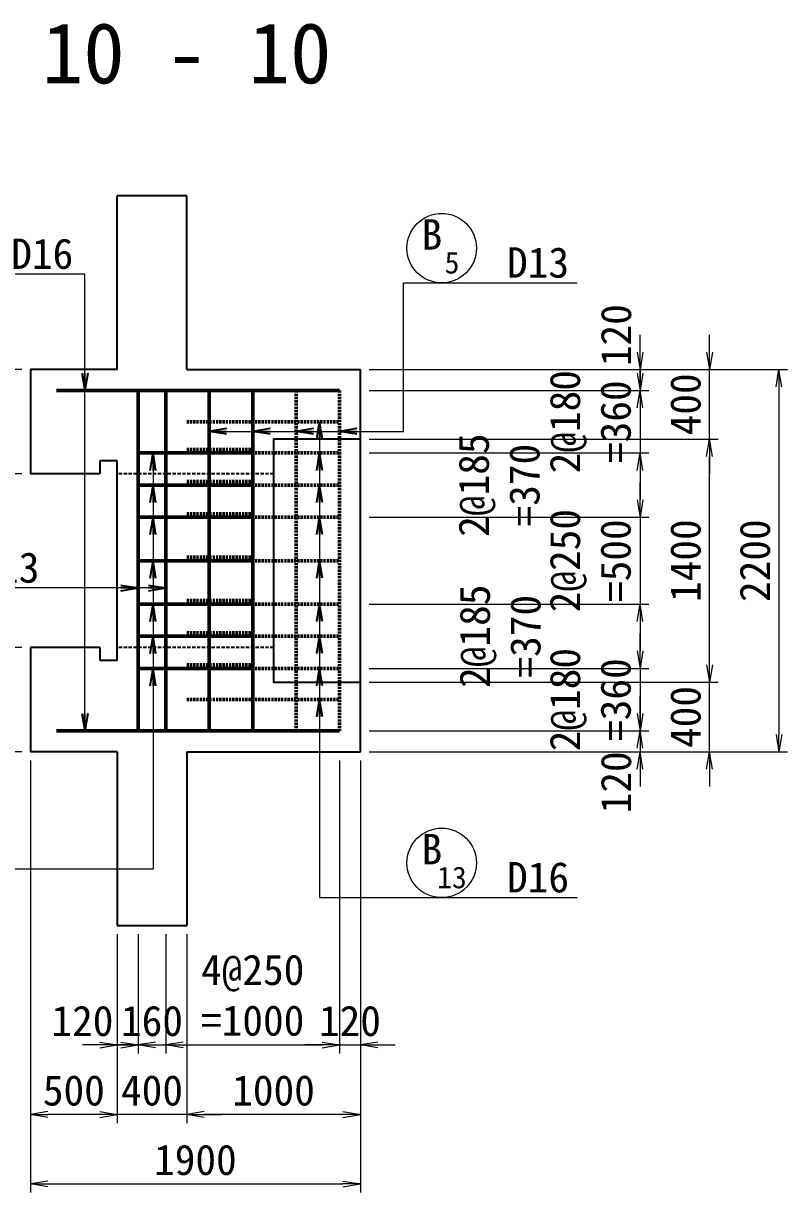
# Model space of a CAD drawing. Header units: millimetres. Extents: x 169470 to 758170, y -17820 to 11880.
# Drawn here: x 520098 to 524499, y -11851 to -5119 of the extents above; entities that cross this region are included whole.
import ezdxf
from ezdxf.enums import TextEntityAlignment as Align

# ---------------------------------------------------------------- set-up
doc = ezdxf.new("R2010")
doc.units = ezdxf.units.MM
doc.header["$LTSCALE"] = 50
doc.header["$PDSIZE"] = 300
doc.linetypes.add('DASHED2', pattern=[0.375, 0.25, -0.125])
doc.layers.get('Defpoints').update_dxf_attribs({"color": 151})
for name, color, linetype, lineweight in [('D-STR', 1, 'Continuous', 25), ('D-STR-DIM', 7, 'Continuous', 13), ('D-STR-HTXT', 7, 'Continuous', 13), ('D-STR-STR1', 2, 'Continuous', 50), ('D-STR-TXT', 7, 'Continuous', 13)]:
    doc.layers.add(name, color=color, linetype=linetype, lineweight=lineweight)
doc.styles.add('YOKO_GOTHIC', font='MS Gothic.ttf')
doc.dimstyles.new('S50', dxfattribs={"dimscale": 50, "dimtxt": 3.5, "dimasz": 2, "dimexe": 1, "dimexo": 1, "dimgap": 1, "dimtad": 1, "dimdec": 0, "dimzin": 1, "dimdsep": 46, "dimtxsty": 'YOKO_GOTHIC', "dimblk": 'OPEN', "dimcen": 0, "dimclrd": 256, "dimclre": 256, "dimclrt": 256, "dimaunit": 1, "dimadec": 3, "dimazin": 0, "dimtfac": 1, "dimtdec": 0, "dimtix": 1, "dimtmove": 2, "dimatfit": 3, "dimldrblk": 'OPEN', "dimfxl": 1, "dimlwd": -1, "dimlwe": -1, "dimarcsym": 2})

# ---------------------------------------------------------------- blocks, each defined once
blk = doc.blocks.new('_Open')
at = {"color": 0, "linetype": 'ByBlock', "lineweight": -2}
for p, q in [((-1, 0.167), (0, 0)), ((-1, -0.167), (0, 0)), ((0, 0), (-1, 0))]:
    blk.add_line(p, q, dxfattribs=at)
blk = doc.blocks.new('*D2911')
at = {"layer": 'D-STR-DIM', "ltscale": 1500, "transparency": 16777216}
for p, q in [((523649.1, -7012.2), (523649.1, -6912.2)), ((522088.3, -7112.2), (523699.1, -7112.2)), ((523649.1, -7112.2), (523649.1, -7232.2)), ((522088.3, -7232.2), (523699.1, -7232.2)), ((523649.1, -7332.2), (523649.1, -7432.2))]:
    blk.add_line(p, q, dxfattribs=at)
at = {"layer": 'Defpoints', "color": 0, "ltscale": 1500, "transparency": 16777216}
for p in [(522038.3, -7112.2), (522038.3, -7232.2), (523649.1, -7232.2)]:
    blk.add_point(p, dxfattribs=at)
at = {"layer": 'D-STR-DIM', "ltscale": 1500, "transparency": 16777216, "xscale": 100, "yscale": 100, "zscale": 100}
for p, rotation in [((523649.1, -7112.2), 270), ((523649.1, -7232.2), 90)]:
    blk.add_blockref('_Open', p, dxfattribs=dict(at, rotation=rotation))
at = {"layer": 'D-STR-DIM', "ltscale": 1500, "transparency": 16777216, "insert": (523511.6, -6913.8), "char_height": 175, "attachment_point": 5, "rotation": 90, "style": 'YOKO_GOTHIC'}
blk.add_mtext('120', dxfattribs=at)
blk = doc.blocks.new('*D2912')
at = {"layer": 'D-STR-DIM', "ltscale": 1500, "transparency": 16777216}
for p, q in [((523649.1, -7132.2), (523649.1, -7032.2)), ((522088.3, -7232.2), (523699.1, -7232.2)), ((523649.1, -7232.2), (523649.1, -7592.2)), ((522088.3, -7592.2), (523699.1, -7592.2)), ((523649.1, -7692.2), (523649.1, -7792.2))]:
    blk.add_line(p, q, dxfattribs=at)
at = {"layer": 'Defpoints', "color": 0, "ltscale": 1500, "transparency": 16777216}
for p in [(522038.3, -7232.2), (522038.3, -7592.2), (523649.1, -7592.2)]:
    blk.add_point(p, dxfattribs=at)
at = {"layer": 'D-STR-DIM', "ltscale": 1500, "transparency": 16777216, "xscale": 100, "yscale": 100, "zscale": 100}
for p, rotation in [((523649.1, -7232.2), 270), ((523649.1, -7592.2), 90)]:
    blk.add_blockref('_Open', p, dxfattribs=dict(at, rotation=rotation))
at = {"layer": 'D-STR-DIM', "ltscale": 1500, "transparency": 16777216, "insert": (523363.6, -7412.2), "char_height": 175, "attachment_point": 5, "rotation": 90, "style": 'YOKO_GOTHIC'}
blk.add_mtext('2@180\\P=360', dxfattribs=at)
blk = doc.blocks.new('*D2913')
at = {"layer": 'D-STR-DIM', "ltscale": 1500, "transparency": 16777216}
for p, q in [((522088.3, -7592.2), (523699.1, -7592.2)), ((523649.1, -7692.2), (523649.1, -7862.2)), ((522088.3, -7962.2), (523699.1, -7962.2))]:
    blk.add_line(p, q, dxfattribs=at)
at = {"layer": 'Defpoints', "color": 0, "ltscale": 1500, "transparency": 16777216}
for p in [(522038.3, -7592.2), (522038.3, -7962.2), (523649.1, -7962.2)]:
    blk.add_point(p, dxfattribs=at)
at = {"layer": 'D-STR-DIM', "ltscale": 1500, "transparency": 16777216, "xscale": 100, "yscale": 100, "zscale": 100}
for p, rotation in [((523649.1, -7592.2), 90), ((523649.1, -7962.2), 270)]:
    blk.add_blockref('_Open', p, dxfattribs=dict(at, rotation=rotation))
at = {"layer": 'D-STR-DIM', "ltscale": 1500, "transparency": 16777216, "insert": (522838.4, -7777.2), "char_height": 175, "attachment_point": 5, "rotation": 90, "style": 'YOKO_GOTHIC'}
blk.add_mtext('2@185\\P=370', dxfattribs=at)
blk = doc.blocks.new('*D2914')
at = {"layer": 'D-STR-DIM', "ltscale": 1500, "transparency": 16777216}
for p, q in [((523649.1, -7862.2), (523649.1, -7762.2)), ((522088.3, -7962.2), (523699.1, -7962.2)), ((523649.1, -7962.2), (523649.1, -8462.2)), ((522088.3, -8462.2), (523699.1, -8462.2)), ((523649.1, -8562.2), (523649.1, -8662.2))]:
    blk.add_line(p, q, dxfattribs=at)
at = {"layer": 'Defpoints', "color": 0, "ltscale": 1500, "transparency": 16777216}
for p in [(522038.3, -7962.2), (522038.3, -8462.2), (523649.1, -8462.2)]:
    blk.add_point(p, dxfattribs=at)
at = {"layer": 'D-STR-DIM', "ltscale": 1500, "transparency": 16777216, "xscale": 100, "yscale": 100, "zscale": 100}
for p, rotation in [((523649.1, -7962.2), 270), ((523649.1, -8462.2), 90)]:
    blk.add_blockref('_Open', p, dxfattribs=dict(at, rotation=rotation))
at = {"layer": 'D-STR-DIM', "ltscale": 1500, "transparency": 16777216, "insert": (523363.6, -8212.2), "char_height": 175, "attachment_point": 5, "rotation": 90, "style": 'YOKO_GOTHIC'}
blk.add_mtext('2@250\\P=500', dxfattribs=at)
blk = doc.blocks.new('*D2915')
at = {"layer": 'D-STR-DIM', "ltscale": 1500, "transparency": 16777216}
for p, q in [((522088.3, -8462.2), (523699.1, -8462.2)), ((523649.1, -8562.2), (523649.1, -8732.2)), ((522088.3, -8832.2), (523699.1, -8832.2))]:
    blk.add_line(p, q, dxfattribs=at)
at = {"layer": 'Defpoints', "color": 0, "ltscale": 1500, "transparency": 16777216}
for p in [(522038.3, -8462.2), (522038.3, -8832.2), (523649.1, -8832.2)]:
    blk.add_point(p, dxfattribs=at)
at = {"layer": 'D-STR-DIM', "ltscale": 1500, "transparency": 16777216, "xscale": 100, "yscale": 100, "zscale": 100}
for p, rotation in [((523649.1, -8462.2), 90), ((523649.1, -8832.2), 270)]:
    blk.add_blockref('_Open', p, dxfattribs=dict(at, rotation=rotation))
at = {"layer": 'D-STR-DIM', "ltscale": 1500, "transparency": 16777216, "insert": (522844.2, -8647.2), "char_height": 175, "attachment_point": 5, "rotation": 90, "style": 'YOKO_GOTHIC'}
blk.add_mtext('2@185\\P=370', dxfattribs=at)
blk = doc.blocks.new('*D2916')
at = {"layer": 'D-STR-DIM', "ltscale": 1500, "transparency": 16777216}
for p, q in [((523649.1, -8732.2), (523649.1, -8632.2)), ((522088.3, -8832.2), (523699.1, -8832.2)), ((523649.1, -8832.2), (523649.1, -9192.2)), ((522088.3, -9192.2), (523699.1, -9192.2)), ((523649.1, -9292.2), (523649.1, -9392.2))]:
    blk.add_line(p, q, dxfattribs=at)
at = {"layer": 'Defpoints', "color": 0, "ltscale": 1500, "transparency": 16777216}
for p in [(522038.3, -8832.2), (522038.3, -9192.2), (523649.1, -9192.2)]:
    blk.add_point(p, dxfattribs=at)
at = {"layer": 'D-STR-DIM', "ltscale": 1500, "transparency": 16777216, "xscale": 100, "yscale": 100, "zscale": 100}
for p, rotation in [((523649.1, -8832.2), 270), ((523649.1, -9192.2), 90)]:
    blk.add_blockref('_Open', p, dxfattribs=dict(at, rotation=rotation))
at = {"layer": 'D-STR-DIM', "ltscale": 1500, "transparency": 16777216, "insert": (523363.6, -9012.2), "char_height": 175, "attachment_point": 5, "rotation": 90, "style": 'YOKO_GOTHIC'}
blk.add_mtext('2@180\\P=360', dxfattribs=at)
blk = doc.blocks.new('*D2917')
at = {"layer": 'D-STR-DIM', "ltscale": 1500, "transparency": 16777216}
for p, q in [((523649.1, -9092.2), (523649.1, -8992.2)), ((522088.3, -9192.2), (523699.1, -9192.2)), ((523649.1, -9192.2), (523649.1, -9312.2)), ((522088.3, -9312.2), (523699.1, -9312.2)), ((523649.1, -9412.2), (523649.1, -9512.2))]:
    blk.add_line(p, q, dxfattribs=at)
at = {"layer": 'Defpoints', "color": 0, "ltscale": 1500, "transparency": 16777216}
for p in [(522038.3, -9192.2), (522038.3, -9312.2), (523649.1, -9312.2)]:
    blk.add_point(p, dxfattribs=at)
at = {"layer": 'D-STR-DIM', "ltscale": 1500, "transparency": 16777216, "xscale": 100, "yscale": 100, "zscale": 100}
for p, rotation in [((523649.1, -9192.2), 270), ((523649.1, -9312.2), 90)]:
    blk.add_blockref('_Open', p, dxfattribs=dict(at, rotation=rotation))
at = {"layer": 'D-STR-DIM', "ltscale": 1500, "transparency": 16777216, "insert": (523511.6, -9488.6), "char_height": 175, "attachment_point": 5, "rotation": 90, "style": 'YOKO_GOTHIC'}
blk.add_mtext('120', dxfattribs=at)
blk = doc.blocks.new('*D4483')
at = {"layer": 'D-STR-DIM', "ltscale": 1500, "transparency": 16777216}
for p, q in [((524049.1, -8812.2), (524049.1, -8712.2)), ((522088.3, -8912.2), (524099.1, -8912.2)), ((524049.1, -9312.2), (524049.1, -8912.2)), ((522088.3, -9312.2), (524099.1, -9312.2)), ((524049.1, -9412.2), (524049.1, -9512.2))]:
    blk.add_line(p, q, dxfattribs=at)
at = {"layer": 'Defpoints', "color": 0, "ltscale": 1500, "transparency": 16777216}
for p in [(522038.3, -8912.2), (524049.1, -8912.2), (522038.3, -9312.2)]:
    blk.add_point(p, dxfattribs=at)
at = {"layer": 'D-STR-DIM', "ltscale": 1500, "transparency": 16777216, "xscale": 100, "yscale": 100, "zscale": 100}
for p, rotation in [((524049.1, -8912.2), 270), ((524049.1, -9312.2), 90)]:
    blk.add_blockref('_Open', p, dxfattribs=dict(at, rotation=rotation))
at = {"layer": 'D-STR-DIM', "ltscale": 1500, "transparency": 16777216, "insert": (523911.6, -9112.2), "char_height": 175, "attachment_point": 5, "rotation": 90, "style": 'YOKO_GOTHIC'}
blk.add_mtext('400', dxfattribs=at)
blk = doc.blocks.new('*D4484')
at = {"layer": 'D-STR-DIM', "ltscale": 1500, "transparency": 16777216}
for p, q in [((522088.3, -7512.2), (524099.1, -7512.2)), ((524049.1, -8812.2), (524049.1, -7612.2)), ((522088.3, -8912.2), (524099.1, -8912.2))]:
    blk.add_line(p, q, dxfattribs=at)
at = {"layer": 'Defpoints', "color": 0, "ltscale": 1500, "transparency": 16777216}
for p in [(522038.3, -7512.2), (524049.1, -7512.2), (522038.3, -8912.2)]:
    blk.add_point(p, dxfattribs=at)
at = {"layer": 'D-STR-DIM', "ltscale": 1500, "transparency": 16777216, "xscale": 100, "yscale": 100, "zscale": 100}
for p, rotation in [((524049.1, -7512.2), 90), ((524049.1, -8912.2), 270)]:
    blk.add_blockref('_Open', p, dxfattribs=dict(at, rotation=rotation))
at = {"layer": 'D-STR-DIM', "ltscale": 1500, "transparency": 16777216, "insert": (523911.6, -8212.2), "char_height": 175, "attachment_point": 5, "rotation": 90, "style": 'YOKO_GOTHIC'}
blk.add_mtext('1400', dxfattribs=at)
blk = doc.blocks.new('*D4485')
at = {"layer": 'D-STR-DIM', "ltscale": 1500, "transparency": 16777216}
for p, q in [((524049.1, -7012.2), (524049.1, -6912.2)), ((522088.3, -7112.2), (524099.1, -7112.2)), ((524049.1, -7512.2), (524049.1, -7112.2)), ((522088.3, -7512.2), (524099.1, -7512.2)), ((524049.1, -7612.2), (524049.1, -7712.2))]:
    blk.add_line(p, q, dxfattribs=at)
at = {"layer": 'Defpoints', "color": 0, "ltscale": 1500, "transparency": 16777216}
for p in [(522038.3, -7112.2), (524049.1, -7112.2), (522038.3, -7512.2)]:
    blk.add_point(p, dxfattribs=at)
at = {"layer": 'D-STR-DIM', "ltscale": 1500, "transparency": 16777216, "xscale": 100, "yscale": 100, "zscale": 100}
for p, rotation in [((524049.1, -7112.2), 270), ((524049.1, -7512.2), 90)]:
    blk.add_blockref('_Open', p, dxfattribs=dict(at, rotation=rotation))
at = {"layer": 'D-STR-DIM', "ltscale": 1500, "transparency": 16777216, "insert": (523911.6, -7312.2), "char_height": 175, "attachment_point": 5, "rotation": 90, "style": 'YOKO_GOTHIC'}
blk.add_mtext('400', dxfattribs=at)
blk = doc.blocks.new('*D4486')
at = {"layer": 'D-STR-DIM', "ltscale": 1500, "transparency": 16777216}
for p, q in [((522088.3, -7112.2), (524499.1, -7112.2)), ((524449.1, -7212.2), (524449.1, -9212.2)), ((522088.3, -9312.2), (524499.1, -9312.2))]:
    blk.add_line(p, q, dxfattribs=at)
at = {"layer": 'Defpoints', "color": 0, "ltscale": 1500, "transparency": 16777216}
for p in [(522038.3, -7112.2), (522038.3, -9312.2), (524449.1, -9312.2)]:
    blk.add_point(p, dxfattribs=at)
at = {"layer": 'D-STR-DIM', "ltscale": 1500, "transparency": 16777216, "xscale": 100, "yscale": 100, "zscale": 100}
for p, rotation in [((524449.1, -7112.2), 90), ((524449.1, -9312.2), 270)]:
    blk.add_blockref('_Open', p, dxfattribs=dict(at, rotation=rotation))
at = {"layer": 'D-STR-DIM', "ltscale": 1500, "transparency": 16777216, "insert": (524311.6, -8212.2), "char_height": 175, "attachment_point": 5, "rotation": 90, "style": 'YOKO_GOTHIC'}
blk.add_mtext('2200', dxfattribs=at)
blk = doc.blocks.new('*D2919')
at = {"layer": 'D-STR-DIM', "ltscale": 1500, "transparency": 16777216}
for p, q in [((520088.3, -7112.2), (518679.9, -7112.2)), ((518729.9, -7212.2), (518729.9, -7612.2)), ((520088.3, -7712.2), (518679.9, -7712.2))]:
    blk.add_line(p, q, dxfattribs=at)
at = {"layer": 'Defpoints', "color": 0, "ltscale": 1500, "transparency": 16777216}
for p in [(520138.3, -7112.2), (518729.9, -7712.2), (520138.3, -7712.2)]:
    blk.add_point(p, dxfattribs=at)
at = {"layer": 'D-STR-DIM', "ltscale": 1500, "transparency": 16777216, "xscale": 100, "yscale": 100, "zscale": 100}
for p, rotation in [((518729.9, -7112.2), 90), ((518729.9, -7712.2), 270)]:
    blk.add_blockref('_Open', p, dxfattribs=dict(at, rotation=rotation))
at = {"layer": 'D-STR-DIM', "ltscale": 1500, "transparency": 16777216, "insert": (518592.4, -7412.2), "char_height": 175, "attachment_point": 5, "rotation": 90, "style": 'YOKO_GOTHIC'}
blk.add_mtext('600', dxfattribs=at)
blk = doc.blocks.new('*D2920')
at = {"layer": 'D-STR-DIM', "ltscale": 1500, "transparency": 16777216}
for p, q in [((520088.3, -7712.2), (518679.9, -7712.2)), ((518729.9, -7812.2), (518729.9, -8612.2)), ((520088.3, -8712.2), (518679.9, -8712.2))]:
    blk.add_line(p, q, dxfattribs=at)
at = {"layer": 'Defpoints', "color": 0, "ltscale": 1500, "transparency": 16777216}
for p in [(520138.3, -7712.2), (518729.9, -8712.2), (520138.3, -8712.2)]:
    blk.add_point(p, dxfattribs=at)
at = {"layer": 'D-STR-DIM', "ltscale": 1500, "transparency": 16777216, "xscale": 100, "yscale": 100, "zscale": 100}
for p, rotation in [((518729.9, -7712.2), 90), ((518729.9, -8712.2), 270)]:
    blk.add_blockref('_Open', p, dxfattribs=dict(at, rotation=rotation))
at = {"layer": 'D-STR-DIM', "ltscale": 1500, "transparency": 16777216, "insert": (518592.4, -8212.2), "char_height": 175, "attachment_point": 5, "rotation": 90, "style": 'YOKO_GOTHIC'}
blk.add_mtext('1000', dxfattribs=at)
blk = doc.blocks.new('*D2921')
at = {"layer": 'D-STR-DIM', "ltscale": 1500, "transparency": 16777216}
for p, q in [((520088.3, -8712.2), (518679.9, -8712.2)), ((518729.9, -8812.2), (518729.9, -9212.2)), ((520088.3, -9312.2), (518679.9, -9312.2))]:
    blk.add_line(p, q, dxfattribs=at)
at = {"layer": 'Defpoints', "color": 0, "ltscale": 1500, "transparency": 16777216}
for p in [(520138.3, -8712.2), (518729.9, -9312.2), (520138.3, -9312.2)]:
    blk.add_point(p, dxfattribs=at)
at = {"layer": 'D-STR-DIM', "ltscale": 1500, "transparency": 16777216, "xscale": 100, "yscale": 100, "zscale": 100}
for p, rotation in [((518729.9, -8712.2), 90), ((518729.9, -9312.2), 270)]:
    blk.add_blockref('_Open', p, dxfattribs=dict(at, rotation=rotation))
at = {"layer": 'D-STR-DIM', "ltscale": 1500, "transparency": 16777216, "insert": (518592.4, -9012.2), "char_height": 175, "attachment_point": 5, "rotation": 90, "style": 'YOKO_GOTHIC'}
blk.add_mtext('600', dxfattribs=at)
blk = doc.blocks.new('*D2922')
at = {"layer": 'D-STR-DIM', "ltscale": 1500, "transparency": 16777216}
for p, q in [((520088.3, -7112.2), (518279.9, -7112.2)), ((518329.9, -9212.2), (518329.9, -7212.2)), ((520088.3, -9312.2), (518279.9, -9312.2))]:
    blk.add_line(p, q, dxfattribs=at)
at = {"layer": 'Defpoints', "color": 0, "ltscale": 1500, "transparency": 16777216}
for p in [(518329.9, -7112.2), (520138.3, -7112.2), (520138.3, -9312.2)]:
    blk.add_point(p, dxfattribs=at)
at = {"layer": 'D-STR-DIM', "ltscale": 1500, "transparency": 16777216, "xscale": 100, "yscale": 100, "zscale": 100}
for p, rotation in [((518329.9, -7112.2), 90), ((518329.9, -9312.2), 270)]:
    blk.add_blockref('_Open', p, dxfattribs=dict(at, rotation=rotation))
at = {"layer": 'D-STR-DIM', "ltscale": 1500, "transparency": 16777216, "insert": (518192.4, -8212.2), "char_height": 175, "attachment_point": 5, "rotation": 90, "style": 'YOKO_GOTHIC'}
blk.add_mtext('2200', dxfattribs=at)
blk = doc.blocks.new('*D2930')
at = {"layer": 'D-STR-DIM', "ltscale": 1500, "transparency": 16777216}
for p, q in [((520638.3, -10362.2), (520638.3, -11050.5)), ((520758.3, -10362.2), (520758.3, -11050.5)), ((520538.3, -11000.5), (520438.3, -11000.5)), ((520638.3, -11000.5), (520758.3, -11000.5)), ((520858.3, -11000.5), (520958.3, -11000.5))]:
    blk.add_line(p, q, dxfattribs=at)
at = {"layer": 'Defpoints', "color": 0, "ltscale": 1500, "transparency": 16777216}
for p in [(520638.3, -10312.2), (520758.3, -10312.2), (520758.3, -11000.5)]:
    blk.add_point(p, dxfattribs=at)
at = {"layer": 'D-STR-DIM', "ltscale": 1500, "transparency": 16777216, "xscale": 100, "yscale": 100, "zscale": 100}
blk.add_blockref('_Open', (520638.3, -11000.5), dxfattribs=at)
at = {"layer": 'D-STR-DIM', "ltscale": 1500, "transparency": 16777216, "xscale": 100, "yscale": 100, "zscale": 100, "rotation": 180}
blk.add_blockref('_Open', (520758.3, -11000.5), dxfattribs=at)
at = {"layer": 'D-STR-DIM', "ltscale": 1500, "transparency": 16777216, "insert": (520437.7, -10863), "char_height": 175, "attachment_point": 5, "style": 'YOKO_GOTHIC'}
blk.add_mtext('120', dxfattribs=at)
blk = doc.blocks.new('*D2931')
at = {"layer": 'D-STR-DIM', "ltscale": 1500, "transparency": 16777216}
for p, q in [((520758.3, -10362.2), (520758.3, -11050.5)), ((520918.3, -10362.2), (520918.3, -11050.5)), ((520658.3, -11000.5), (520558.3, -11000.5)), ((520758.3, -11000.5), (520918.3, -11000.5)), ((521018.3, -11000.5), (521118.3, -11000.5))]:
    blk.add_line(p, q, dxfattribs=at)
at = {"layer": 'Defpoints', "color": 0, "ltscale": 1500, "transparency": 16777216}
for p in [(520758.3, -10312.2), (520918.3, -10312.2), (520918.3, -11000.5)]:
    blk.add_point(p, dxfattribs=at)
at = {"layer": 'D-STR-DIM', "ltscale": 1500, "transparency": 16777216, "xscale": 100, "yscale": 100, "zscale": 100}
blk.add_blockref('_Open', (520758.3, -11000.5), dxfattribs=at)
at = {"layer": 'D-STR-DIM', "ltscale": 1500, "transparency": 16777216, "xscale": 100, "yscale": 100, "zscale": 100, "rotation": 180}
blk.add_blockref('_Open', (520918.3, -11000.5), dxfattribs=at)
at = {"layer": 'D-STR-DIM', "ltscale": 1500, "transparency": 16777216, "insert": (520838.3, -10863), "char_height": 175, "attachment_point": 5, "style": 'YOKO_GOTHIC'}
blk.add_mtext('160', dxfattribs=at)
blk = doc.blocks.new('*D2932')
at = {"layer": 'D-STR-DIM', "ltscale": 1500, "transparency": 16777216}
for p, q in [((521918.3, -9362.2), (521918.3, -11050.5)), ((520918.3, -10362.2), (520918.3, -11050.5)), ((521018.3, -11000.5), (521818.3, -11000.5))]:
    blk.add_line(p, q, dxfattribs=at)
at = {"layer": 'Defpoints', "color": 0, "ltscale": 1500, "transparency": 16777216}
for p in [(521918.3, -9312.2), (520918.3, -10312.2), (521918.3, -11000.5)]:
    blk.add_point(p, dxfattribs=at)
at = {"layer": 'D-STR-DIM', "ltscale": 1500, "transparency": 16777216, "xscale": 100, "yscale": 100, "zscale": 100, "rotation": 180}
blk.add_blockref('_Open', (520918.3, -11000.5), dxfattribs=at)
at = {"layer": 'D-STR-DIM', "ltscale": 1500, "transparency": 16777216, "xscale": 100, "yscale": 100, "zscale": 100}
blk.add_blockref('_Open', (521918.3, -11000.5), dxfattribs=at)
at = {"layer": 'D-STR-DIM', "ltscale": 1500, "transparency": 16777216, "insert": (521418.3, -10715), "char_height": 175, "attachment_point": 5, "style": 'YOKO_GOTHIC'}
blk.add_mtext('4@250\\P=1000', dxfattribs=at)
blk = doc.blocks.new('*D2933')
at = {"layer": 'D-STR-DIM', "ltscale": 1500, "transparency": 16777216}
for p, q in [((521918.3, -9362.2), (521918.3, -11050.5)), ((522038.3, -9362.2), (522038.3, -11050.5)), ((521818.3, -11000.5), (521718.3, -11000.5)), ((521918.3, -11000.5), (522038.3, -11000.5)), ((522138.3, -11000.5), (522238.3, -11000.5))]:
    blk.add_line(p, q, dxfattribs=at)
at = {"layer": 'Defpoints', "color": 0, "ltscale": 1500, "transparency": 16777216}
for p in [(521918.3, -9312.2), (522038.3, -9312.2), (522038.3, -11000.5)]:
    blk.add_point(p, dxfattribs=at)
at = {"layer": 'D-STR-DIM', "ltscale": 1500, "transparency": 16777216, "xscale": 100, "yscale": 100, "zscale": 100}
blk.add_blockref('_Open', (521918.3, -11000.5), dxfattribs=at)
at = {"layer": 'D-STR-DIM', "ltscale": 1500, "transparency": 16777216, "xscale": 100, "yscale": 100, "zscale": 100, "rotation": 180}
blk.add_blockref('_Open', (522038.3, -11000.5), dxfattribs=at)
at = {"layer": 'D-STR-DIM', "ltscale": 1500, "transparency": 16777216, "insert": (521978.3, -10863), "char_height": 175, "attachment_point": 5, "style": 'YOKO_GOTHIC'}
blk.add_mtext('120', dxfattribs=at)
blk = doc.blocks.new('*D2934')
at = {"layer": 'D-STR-DIM', "ltscale": 1500, "transparency": 16777216}
for p, q in [((522038.3, -9362.2), (522038.3, -11450.5)), ((521038.3, -10362.2), (521038.3, -11450.5)), ((521938.3, -11400.5), (521138.3, -11400.5))]:
    blk.add_line(p, q, dxfattribs=at)
at = {"layer": 'Defpoints', "color": 0, "ltscale": 1500, "transparency": 16777216}
for p in [(522038.3, -9312.2), (521038.3, -10312.2), (521038.3, -11400.5)]:
    blk.add_point(p, dxfattribs=at)
at = {"layer": 'D-STR-DIM', "ltscale": 1500, "transparency": 16777216, "xscale": 100, "yscale": 100, "zscale": 100, "rotation": 180}
blk.add_blockref('_Open', (521038.3, -11400.5), dxfattribs=at)
at = {"layer": 'D-STR-DIM', "ltscale": 1500, "transparency": 16777216, "xscale": 100, "yscale": 100, "zscale": 100}
blk.add_blockref('_Open', (522038.3, -11400.5), dxfattribs=at)
at = {"layer": 'D-STR-DIM', "ltscale": 1500, "transparency": 16777216, "insert": (521538.3, -11263), "char_height": 175, "attachment_point": 5, "style": 'YOKO_GOTHIC'}
blk.add_mtext('1000', dxfattribs=at)
blk = doc.blocks.new('*D2935')
at = {"layer": 'D-STR-DIM', "ltscale": 1500, "transparency": 16777216}
for p, q in [((520638.3, -10362.2), (520638.3, -11450.5)), ((521038.3, -10362.2), (521038.3, -11450.5)), ((520538.3, -11400.5), (520438.3, -11400.5)), ((521038.3, -11400.5), (520638.3, -11400.5)), ((521138.3, -11400.5), (521238.3, -11400.5))]:
    blk.add_line(p, q, dxfattribs=at)
at = {"layer": 'Defpoints', "color": 0, "ltscale": 1500, "transparency": 16777216}
for p in [(520638.3, -10312.2), (521038.3, -10312.2), (520638.3, -11400.5)]:
    blk.add_point(p, dxfattribs=at)
at = {"layer": 'D-STR-DIM', "ltscale": 1500, "transparency": 16777216, "xscale": 100, "yscale": 100, "zscale": 100}
blk.add_blockref('_Open', (520638.3, -11400.5), dxfattribs=at)
at = {"layer": 'D-STR-DIM', "ltscale": 1500, "transparency": 16777216, "xscale": 100, "yscale": 100, "zscale": 100, "rotation": 180}
blk.add_blockref('_Open', (521038.3, -11400.5), dxfattribs=at)
at = {"layer": 'D-STR-DIM', "ltscale": 1500, "transparency": 16777216, "insert": (520838.3, -11263), "char_height": 175, "attachment_point": 5, "style": 'YOKO_GOTHIC'}
blk.add_mtext('400', dxfattribs=at)
blk = doc.blocks.new('*D2936')
at = {"layer": 'D-STR-DIM', "ltscale": 1500, "transparency": 16777216}
for p, q in [((520138.3, -9362.2), (520138.3, -11450.5)), ((520638.3, -10362.2), (520638.3, -11450.5)), ((520538.3, -11400.5), (520238.3, -11400.5))]:
    blk.add_line(p, q, dxfattribs=at)
at = {"layer": 'Defpoints', "color": 0, "ltscale": 1500, "transparency": 16777216}
for p in [(520138.3, -9312.2), (520638.3, -10312.2), (520138.3, -11400.5)]:
    blk.add_point(p, dxfattribs=at)
at = {"layer": 'D-STR-DIM', "ltscale": 1500, "transparency": 16777216, "xscale": 100, "yscale": 100, "zscale": 100, "rotation": 180}
blk.add_blockref('_Open', (520138.3, -11400.5), dxfattribs=at)
at = {"layer": 'D-STR-DIM', "ltscale": 1500, "transparency": 16777216, "xscale": 100, "yscale": 100, "zscale": 100}
blk.add_blockref('_Open', (520638.3, -11400.5), dxfattribs=at)
at = {"layer": 'D-STR-DIM', "ltscale": 1500, "transparency": 16777216, "insert": (520388.3, -11263), "char_height": 175, "attachment_point": 5, "style": 'YOKO_GOTHIC'}
blk.add_mtext('500', dxfattribs=at)
blk = doc.blocks.new('*D2937')
at = {"layer": 'D-STR-DIM', "ltscale": 1500, "transparency": 16777216}
for p, q in [((520138.3, -9362.2), (520138.3, -11850.5)), ((522038.3, -9362.2), (522038.3, -11850.5)), ((520238.3, -11800.5), (521938.3, -11800.5))]:
    blk.add_line(p, q, dxfattribs=at)
at = {"layer": 'Defpoints', "color": 0, "ltscale": 1500, "transparency": 16777216}
for p in [(520138.3, -9312.2), (522038.3, -9312.2), (522038.3, -11800.5)]:
    blk.add_point(p, dxfattribs=at)
at = {"layer": 'D-STR-DIM', "ltscale": 1500, "transparency": 16777216, "xscale": 100, "yscale": 100, "zscale": 100, "rotation": 180}
blk.add_blockref('_Open', (520138.3, -11800.5), dxfattribs=at)
at = {"layer": 'D-STR-DIM', "ltscale": 1500, "transparency": 16777216, "xscale": 100, "yscale": 100, "zscale": 100}
blk.add_blockref('_Open', (522038.3, -11800.5), dxfattribs=at)
at = {"layer": 'D-STR-DIM', "ltscale": 1500, "transparency": 16777216, "insert": (521088.3, -11663), "char_height": 175, "attachment_point": 5, "style": 'YOKO_GOTHIC'}
blk.add_mtext('1900', dxfattribs=at)

msp = doc.modelspace()

# ---------------------------------------------------------------- linework, layer by layer
at = {"layer": 'D-STR'}
for p, q in [((520638.26, -7112.23), (520638.26, -6112.23)), ((521038.26, -6112.23), (520638.26, -6112.23)), ((521038.26, -7112.23), (521038.26, -6112.23)), ((520138.26, -7112.23), (520138.26, -7712.23)), ((520638.26, -7112.23), (520138.26, -7112.23)), ((521038.26, -7112.23), (522038.26, -7112.23)), ((522038.26, -9312.23), (522038.26, -7112.23)), ((520638.26, -7637.23), (520538.26, -7637.23)), ((520538.26, -7637.23), (520538.26, -7712.23)), ((520638.26, -8787.23), (520638.26, -7637.23)), ((520538.26, -7712.23), (520138.26, -7712.23)), ((520538.26, -8712.23), (520138.26, -8712.23)), ((520138.26, -8712.23), (520138.26, -9312.23)), ((520538.26, -8712.23), (520538.26, -8787.23)), ((520638.26, -8787.23), (520538.26, -8787.23)), ((520638.26, -9312.23), (520138.26, -9312.23)), ((520638.26, -9312.23), (520638.26, -10312.23)), ((521038.26, -9312.23), (521038.26, -10312.23)), ((521038.26, -9312.23), (522038.26, -9312.23)), ((520638.26, -10312.23), (521038.26, -10312.23))]:
    msp.add_line(p, q, dxfattribs=at)
at = {"layer": 'D-STR', "ltscale": 0.2}
for p, q in [((522038.26, -7512.23), (521538.26, -7512.23)), ((521538.26, -7512.23), (521538.26, -8212.23))]:
    msp.add_line(p, q, dxfattribs=at)
at = {"layer": 'D-STR', "linetype": 'DASHED2', "ltscale": 1.5}
for p, q in [((521538.26, -7712.23), (520638.26, -7712.23)), ((521538.26, -8712.23), (520638.26, -8712.23))]:
    msp.add_line(p, q, dxfattribs=at)
at = {"layer": 'D-STR'}
for points in [[(522038.26, -7512.23), (521538.26, -7512.23), (521538.26, -8212.23)], [(521538.26, -8212.23), (521538.26, -8912.23), (522038.26, -8912.23)]]:
    msp.add_lwpolyline(points, dxfattribs=at)
at = {"layer": 'D-STR-HTXT'}
msp.add_line((522286.73, -6612.95), (523286.73, -6612.95), dxfattribs=at)
for centre in [(522506.78, -6412.95), (522506.78, -9952.15)]:
    msp.add_circle(centre, 200, dxfattribs=at)
at = {"layer": 'D-STR-STR1'}
for p, q in [((520288.26, -7232.23), (521918.26, -7232.23)), ((520758.26, -7232.23), (520758.26, -9192.23)), ((520918.26, -7232.23), (520918.26, -9192.23)), ((521168.26, -7232.23), (521168.26, -9192.23)), ((521418.26, -7232.23), (521418.26, -9192.23)), ((520758.26, -7592.23), (521418.26, -7592.23)), ((520758.26, -7777.23), (521418.26, -7777.23)), ((520758.26, -7962.23), (521418.26, -7962.23)), ((520758.26, -8212.23), (521418.26, -8212.23)), ((520758.26, -8462.23), (521418.26, -8462.23)), ((520758.26, -8647.23), (521418.26, -8647.23)), ((520758.26, -8832.23), (521418.26, -8832.23)), ((520288.26, -9192.23), (521918.26, -9192.23))]:
    msp.add_line(p, q, dxfattribs=at)
at = {"layer": 'D-STR-STR1', "linetype": 'DASHED2'}
for p, q in [((521668.26, -7232.23), (521668.26, -9192.23)), ((521918.26, -7232.23), (521918.26, -9192.23)), ((521038.26, -7412.23), (521918.26, -7412.23)), ((521038.26, -7572.23), (521418.26, -7572.23)), ((521038.26, -7592.23), (521918.26, -7592.23)), ((521038.26, -7757.23), (521418.26, -7757.23)), ((521038.26, -7777.23), (521918.26, -7777.23)), ((521038.26, -7942.23), (521418.26, -7942.23)), ((521038.26, -7962.23), (521918.26, -7962.23)), ((521038.26, -8192.23), (521418.26, -8192.23)), ((521038.26, -8212.23), (521918.26, -8212.23)), ((521038.26, -8442.23), (521418.26, -8442.23)), ((521038.26, -8462.23), (521918.26, -8462.23)), ((521038.26, -8627.23), (521418.26, -8627.23)), ((521038.26, -8647.23), (521918.26, -8647.23)), ((521038.26, -8812.23), (521418.26, -8812.23)), ((521038.26, -8832.23), (521918.26, -8832.23)), ((521038.26, -9012.23), (521918.26, -9012.23))]:
    msp.add_line(p, q, dxfattribs=at)

# ---------------------------------------------------------------- texts
at = {"layer": 'D-STR-TXT', "style": 'YOKO_GOTHIC'}
for s, height, p in [('10 - 10', 350, (521038.26, -5464.62)), ('B', 175, (522450.51, -6421.27)), ('5', 125, (522566.17, -6559.07)), ('B', 175, (522450.51, -9960.46)), ('13', 125, (522566.17, -10098.27))]:
    msp.add_text(s, height=height, dxfattribs=at).set_placement(p, align=Align.CENTER)
for s, p in [('D16', (520027.92, -6532.52)), ('D13', (522883.3, -6582.95)), ('D13', (519832.96, -8339.03)), ('D16', (522883.3, -10122.15))]:
    msp.add_text(s, height=175, dxfattribs=at).set_placement(p)

# ---------------------------------------------------------------- dimensions: what is measured, and where the dimension line sits
at = {"layer": 'D-STR-DIM', "ltscale": 1500}
for base, p1, p2, picture, middle in [((523649.12, -7232.23), (522038.26, -7112.23), (522038.26, -7232.23), '*D2911', (523511.62, -6913.79)), ((523649.12, -9312.23), (522038.26, -9192.23), (522038.26, -9312.23), '*D2917', (523511.62, -9488.64))]:
    dim = msp.add_linear_dim(base=base, p1=p1, p2=p2, angle=90, dimstyle='S50', dxfattribs=at)
    dim.commit()
    dim.dimension.update_dxf_attribs({"geometry": picture, "text_midpoint": middle, "dimtype": 160})
for base, p1, p2, picture, middle in [((524049.12, -7112.23), (522038.26, -7512.23), (522038.26, -7112.23), '*D4485', (523911.62, -7312.23)), ((518329.85, -7112.23), (520138.26, -9312.23), (520138.26, -7112.23), '*D2922', (518192.35, -8212.23)), ((518729.85, -7712.23), (520138.26, -7112.23), (520138.26, -7712.23), '*D2919', (518592.35, -7412.23)), ((524449.12, -9312.23), (522038.26, -7112.23), (522038.26, -9312.23), '*D4486', (524311.62, -8212.23)), ((524049.12, -7512.23), (522038.26, -8912.23), (522038.26, -7512.23), '*D4484', (523911.62, -8212.23)), ((518729.85, -8712.23), (520138.26, -7712.23), (520138.26, -8712.23), '*D2920', (518592.35, -8212.23)), ((518729.85, -9312.23), (520138.26, -8712.23), (520138.26, -9312.23), '*D2921', (518592.35, -9012.23)), ((524049.12, -8912.23), (522038.26, -9312.23), (522038.26, -8912.23), '*D4483', (523911.62, -9112.23))]:
    dim = msp.add_linear_dim(base=base, p1=p1, p2=p2, angle=90, dimstyle='S50', dxfattribs=at)
    dim.commit()
    dim.dimension.update_dxf_attribs({"geometry": picture, "text_midpoint": middle})
for base, p1, p2, text, picture, middle in [((523649.12, -7592.23), (522038.26, -7232.23), (522038.26, -7592.23), '2@180\\P=<>', '*D2912', (523363.56, -7412.23)), ((523649.12, -8462.23), (522038.26, -7962.23), (522038.26, -8462.23), '2@250\\P=<>', '*D2914', (523363.56, -8212.23)), ((523649.12, -9192.23), (522038.26, -8832.23), (522038.26, -9192.23), '2@180\\P=<>', '*D2916', (523363.56, -9012.23))]:
    dim = msp.add_linear_dim(base=base, p1=p1, p2=p2, angle=90, text=text, dimstyle='S50', dxfattribs=at)
    dim.commit()
    dim.dimension.update_dxf_attribs({"geometry": picture, "text_midpoint": middle})
for base, p1, p2, picture, middle in [((523649.12, -7962.23), (522038.26, -7592.23), (522038.26, -7962.23), '*D2913', (522838.43, -7777.23)), ((523649.12, -8832.23), (522038.26, -8462.23), (522038.26, -8832.23), '*D2915', (522844.23, -8647.23))]:
    dim = msp.add_linear_dim(base=base, p1=p1, p2=p2, angle=90, text='2@185\\P=<>', dimstyle='S50', dxfattribs=at)
    dim.commit()
    dim.dimension.update_dxf_attribs({"geometry": picture, "text_midpoint": middle, "dimtype": 160})
for base, p1, p2, picture, middle in [((520138.26, -11400.53), (520638.26, -10312.23), (520138.26, -9312.23), '*D2936', (520388.26, -11263.03)), ((522038.26, -11800.53), (520138.26, -9312.23), (522038.26, -9312.23), '*D2937', (521088.26, -11663.03)), ((521038.26, -11400.53), (522038.26, -9312.23), (521038.26, -10312.23), '*D2934', (521538.26, -11263.03)), ((522038.26, -11000.53), (521918.26, -9312.23), (522038.26, -9312.23), '*D2933', (521978.26, -10863.03)), ((520638.26, -11400.53), (521038.26, -10312.23), (520638.26, -10312.23), '*D2935', (520838.26, -11263.03)), ((520918.26, -11000.53), (520758.26, -10312.23), (520918.26, -10312.23), '*D2931', (520838.26, -10863.03))]:
    dim = msp.add_linear_dim(base=base, p1=p1, p2=p2, dimstyle='S50', dxfattribs=at)
    dim.commit()
    dim.dimension.update_dxf_attribs({"geometry": picture, "text_midpoint": middle})
dim = msp.add_linear_dim(base=(521918.26, -11000.53), p1=(520918.26, -10312.23), p2=(521918.26, -9312.23), text='4@250\\P=<>', dimstyle='S50', dxfattribs=at)
dim.commit()
dim.dimension.update_dxf_attribs({"geometry": '*D2932', "text_midpoint": (521418.26, -10714.97)})
dim = msp.add_linear_dim(base=(520758.26, -11000.53), p1=(520638.26, -10312.23), p2=(520758.26, -10312.23), dimstyle='S50', dxfattribs=at)
dim.commit()
dim.dimension.update_dxf_attribs({"geometry": '*D2930', "text_midpoint": (520437.74, -10863.03), "dimtype": 160})

# ---------------------------------------------------------------- leaders
at = {"layer": 'D-STR-HTXT'}
for points in [[(520451.4, -9192.23), (520451.4, -6562.52), (519451.4, -6562.52)], [(520451.4, -7232.23), (520451.4, -6562.52)], [(521168.26, -7467.75), (522286.73, -7467.75), (522286.73, -6612.95)], [(521418.26, -7467.75), (521737.62, -7467.75)], [(521668.26, -7467.75), (521987.62, -7467.75)], [(521804, -7412.23), (521804, -10152.15), (523286.73, -10152.15)], [(521918.26, -7467.75), (522237.62, -7467.75)], [(520844.37, -7592.23), (520844.37, -9988.58), (518959.16, -9988.58)], [(521804, -7592.23), (521804, -7859.18)], [(520844.37, -7777.23), (520844.37, -8072.89)], [(521804, -7777.23), (521804, -8044.18)], [(520844.37, -7962.23), (520844.37, -8257.89)], [(521804, -7962.23), (521804, -8229.18)], [(520844.37, -8212.23), (520844.37, -8507.89)], [(521804, -8212.23), (521804, -8479.18)], [(520918.26, -8369.03), (519256.44, -8369.03)], [(520758.26, -8369.03), (520529.1, -8369.03)], [(520844.37, -8462.23), (520844.37, -8757.89)], [(521804, -8462.23), (521804, -8729.18)], [(520844.37, -8647.23), (520844.37, -8942.89)], [(521804, -8647.23), (521804, -8914.18)], [(520844.37, -8832.23), (520844.37, -9127.89)], [(521804, -8832.23), (521804, -9099.18)], [(521804, -9012.23), (521804, -9279.18)]]:
    msp.add_leader(points, dimstyle='S50', dxfattribs=at)

doc.saveas('drawing.dxf')
